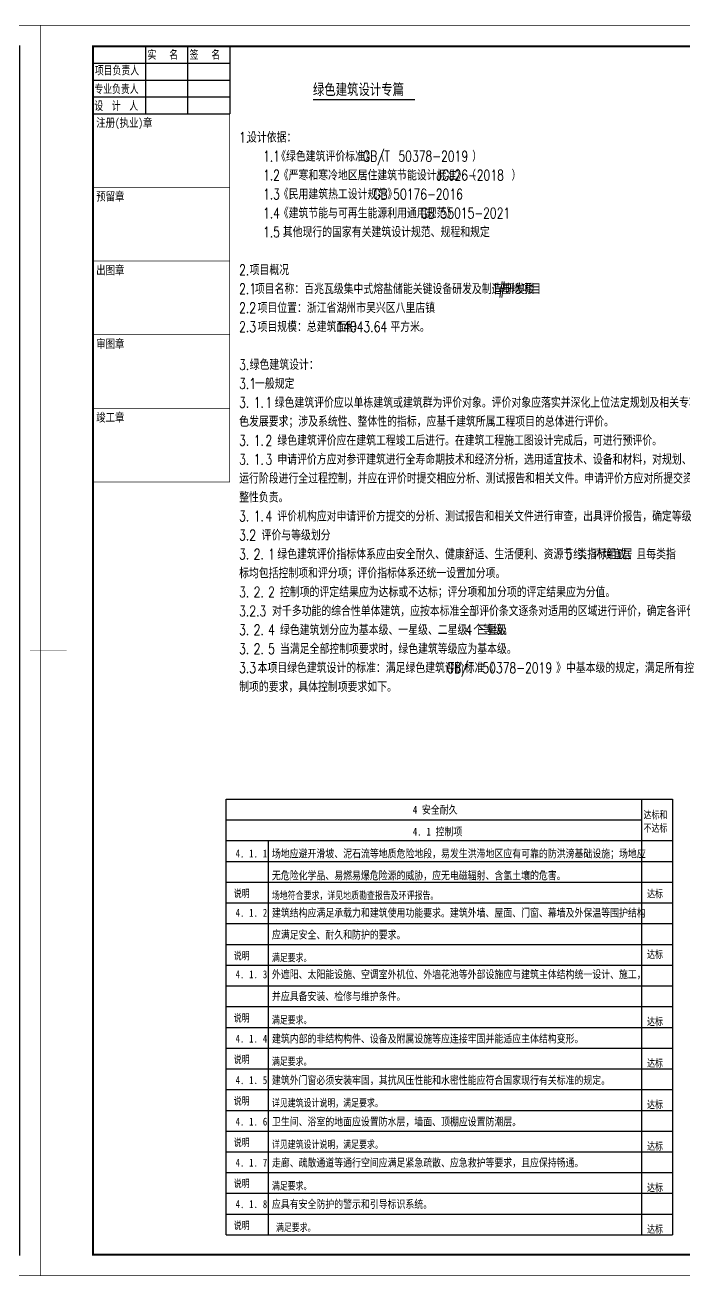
# Model space of a CAD drawing. Extents: x 1738711 to 2346805, y 1189731 to 2516152.
# Drawn here: x 2253035 to 2284357, y 2374307 to 2433732 of the extents above; entities that cross this region are included whole.
import ezdxf
from ezdxf.enums import TextEntityAlignment as Align

# ---------------------------------------------------------------- set-up
doc = ezdxf.new("R2010")
doc.units = 0
doc.header["$LTSCALE"] = 1000
doc.header["$MEASUREMENT"] = 0
for name, color, linetype in [('1_细线', 8, 'Continuous'), ('DIM_SYMB', 3, 'Continuous'), ('PUB_TEXT', 7, 'Continuous'), ('TK', 4, 'Continuous')]:
    doc.layers.add(name, color=color, linetype=linetype)
doc.styles.add('hztxt', font='txt.shx', dxfattribs={"width": 0.75, "bigfont": 'stand_c1.shx'})
doc.styles.add('宋体', font='SIMSUN.TTF', dxfattribs={"width": 0.75})

# ---------------------------------------------------------------- blocks, each defined once
blk = doc.blocks.new('章')
at = {"layer": 'TK', "color": 7, "const_width": 0.25}
for points in [[(0, 0), (65, 0), (65, -35), (0, -35)], [(0, -35), (65, -35), (65, -70), (0, -70)], [(0, -70), (65, -70), (65, -105), (0, -105)], [(0, -105), (65, -105), (65, -140), (0, -140)], [(0, -140), (65, -140), (65, -175), (0, -175)]]:
    blk.add_lwpolyline(points, close=True, dxfattribs=at)
at = {"layer": 'TK', "color": 7, "style": '宋体', "width": 0.8}
for s, p in [('注册(执业)章', (1.51, -6.28)), ('预留章', (1.51, -41.28)), ('出图章', (1.51, -76.28)), ('审图章', (1.51, -111.28)), ('竣工章', (1.51, -146.28))]:
    blk.add_text(s, height=4, dxfattribs=at).set_placement(p)
blk = doc.blocks.new('hjashrtahreahe')
for points in [[(2500, 58400), (9000, 58400)], [(2500, 58400), (2500, 55200)], [(5000, 58400), (5000, 55200)], [(7000, 58400), (7000, 55200)], [(9000, 58400), (9000, 55200)], [(2500, 57600), (9000, 57600)], [(2500, 56800), (9000, 56800)], [(2500, 56000), (9000, 56000)], [(2500, 55200), (9000, 55200)]]:
    blk.add_lwpolyline(points)
at = {"const_width": 25}
for points in [[(500, 29700), (0, 29700)], [(1250, 29700), (0, 29700)], [(84100, 29700), (83600, 29700)]]:
    blk.add_lwpolyline(points, dxfattribs=at)
at = {"layer": 'TK', "color": 7, "const_width": 25}
for points in [[(0, 59400), (84100, 59400), (84100, 0), (0, 0)], [(9000, 55200), (2500, 55200), (2500, 58400), (9000, 58400)]]:
    blk.add_lwpolyline(points, close=True, dxfattribs=at)
at = {"layer": 'TK', "color": 3, "const_width": 100}
blk.add_lwpolyline([(2500, 1000), (2500, 58400), (83100, 58400), (83100, 1000)], close=True, dxfattribs=at)
at = {"xscale": 100, "yscale": 100, "zscale": 100}
blk.add_blockref('章', (2500, 55200), dxfattribs=at)
at = {"style": '宋体', "width": 0.75}
for s, p in [('实   名', (5092, 57806)), ('签   名', (7092, 57806)), ('项目负责人', (2592, 57061)), ('专业负责人', (2565, 56178)), ('设  计  人', (2565, 55378))]:
    blk.add_text(s, height=400, dxfattribs=at).set_placement(p)
at = {"layer": 'TK', "style": '宋体', "width": 0.75}
for tag, height, p in [('项目负责人', 350, (6003, 57089)), ('专业负责人', 350, (6003, 56224)), ('设计人', 350, (6003, 55419)), ('版号1', 250, (77304, 22193)), ('时间1', 250, (82405, 22193)), ('版号2', 250, (77304, 21593)), ('时间2', 250, (82405, 21593)), ('版号3', 250, (77304, 20993)), ('时间3', 250, (82405, 20993)), ('建筑会签', 0.0001, (78978, 2403)), ('电气会签', 0.0001, (82128, 2403)), ('结构会签', 0.0001, (78978, 1803)), ('暖通会签', 0.0001, (82128, 1803)), ('给排水会签', 0.0001, (78978, 1250)), ('智能化会签', 0.0001, (82128, 1250))]:
    blk.add_attdef(tag, text='', height=height, dxfattribs=at).set_placement(p, align=Align.CENTER)
for tag, p in [('合作设计单位', (80816, 48986)), ('版号说明1', (79854, 22318)), ('版号说明2', (79854, 21718)), ('版号说明3', (79854, 21118)), ('浙江绿储科技有限公司', (80545, 16036)), ('百兆瓦级集中式熔盐储能关键', (80545, 14953)), ('设备研发及制造基地项目', (80545, 14603)), ('1#研发楼', (80545, 13636)), ('图名', (80545, 12436)), ('工程编号', (78978, 11461)), ('子项编号', (82128, 11461)), ('建筑', (78978, 10711)), ('图号', (82128, 10711)), ('施工图', (78978, 9961)), ('2023.03', (82128, 9961)), ('审定', (79353, 8461)), ('审核', (79353, 7711)), ('工程负责', (79353, 6961)), ('专业负责', (79353, 6211)), ('设计', (79353, 5461)), ('制图', (79353, 4711)), ('校对', (79353, 3961))]:
    blk.add_attdef(tag, text='', height=250, dxfattribs=at).set_placement(p, align=Align.MIDDLE_CENTER)

msp = doc.modelspace()

# ---------------------------------------------------------------- linework, layer by layer
at = {"layer": '1_细线'}
for p, q in [((2262595.7, 2376262), (2262595.7, 2396960.2)), ((2262595.7, 2396960.2), (2283813, 2396960.2)), ((2282329.8, 2396960.2), (2282329.8, 2376262)), ((2283813, 2396960.2), (2283813, 2376262)), ((2262595.7, 2395974.6), (2282329.8, 2395974.6)), ((2262595.7, 2394989), (2283813, 2394989)), ((2264603.4, 2376262), (2264603.4, 2394989)), ((2262595.7, 2394003.3), (2283813, 2394003.3)), ((2262595.7, 2393017.7), (2283813, 2393017.7)), ((2262595.7, 2392032.1), (2283813, 2392032.1)), ((2262595.7, 2391046.4), (2283813, 2391046.4)), ((2262595.7, 2390060.8), (2283813, 2390060.8)), ((2262595.7, 2389075.2), (2283813, 2389075.2)), ((2262595.7, 2388089.5), (2283813, 2388089.5)), ((2262595.7, 2387103.9), (2283813, 2387103.9)), ((2262595.7, 2386118.3), (2283813, 2386118.3)), ((2262595.7, 2385132.6), (2283813, 2385132.6)), ((2262595.7, 2384147), (2283813, 2384147)), ((2262595.7, 2384147), (2283813, 2384147)), ((2262595.7, 2383161.4), (2283813, 2383161.4)), ((2262595.7, 2383161.4), (2283813, 2383161.4)), ((2262595.7, 2382175.7), (2283813, 2382175.7)), ((2262595.7, 2382175.7), (2283813, 2382175.7)), ((2262595.7, 2381190.1), (2283813, 2381190.1)), ((2262595.7, 2380204.5), (2283813, 2380204.5)), ((2262595.7, 2379218.9), (2283813, 2379218.9)), ((2262595.7, 2378233.2), (2283813, 2378233.2)), ((2262595.7, 2377247.6), (2283813, 2377247.6)), ((2262595.7, 2376262), (2283813, 2376262))]:
    msp.add_line(p, q, dxfattribs=at)
at = {"layer": 'DIM_SYMB', "const_width": 70}
msp.add_lwpolyline([(2266720.5, 2430188.8), (2271567.8, 2430188.8)], dxfattribs=at)

# ---------------------------------------------------------------- block references
for p in [(2169666.1, 2374319.5), (2253766.1, 2374319.5)]:
    msp.add_blockref('hjashrtahreahe', p)

# ---------------------------------------------------------------- texts
at = {"layer": 'PUB_TEXT', "style": '宋体', "width": 0.75}
msp.add_text('绿色建筑设计专篇', height=528.69, dxfattribs=at).set_placement((2266720.5, 2430411.5))
at = {"layer": 'PUB_TEXT', "linetype": 'Continuous'}
for s, height, style, width, p in [('设计依据：', 500, 'hztxt', 0.75, (2263588.1, 2428148.5)), ('1.', 500, 'hztxt', 0.75, (2263213.1, 2428148.5)), ('1.1', 500, 'hztxt', 0.75, (2264347, 2427248.5)), ('《绿色建筑评价标准》（', 500, 'hztxt', 0.75, (2264972, 2427248.5)), ('GB/T', 500, 'hztxt', 0.75, (2269097, 2427248.5)), ('50378-2019', 500, 'hztxt', 0.75, (2270785.9, 2427248.5)), ('）', 500, 'hztxt', 0.75, (2274285.9, 2427248.5)), ('1.2', 500, 'hztxt', 0.75, (2264347, 2426348.5)), ('《严寒和寒冷地区居住建筑节能设计标准》（', 500, 'hztxt', 0.75, (2265097, 2426348.5)), ('JGJ26-2018', 500, 'hztxt', 0.75, (2272597, 2426348.5)), ('）', 500, 'hztxt', 0.75, (2276159.5, 2426348.5)), ('1.3', 500, 'hztxt', 0.75, (2264347, 2425448.5)), ('《民用建筑热工设计规范》', 500, 'hztxt', 0.75, (2265097, 2425448.5)), ('GB', 500, 'hztxt', 0.75, (2269597, 2425448.5)), ('50176-2016', 500, 'hztxt', 0.75, (2270535.9, 2425448.5)), ('1.4', 500, 'hztxt', 0.75, (2264347, 2424548.5)), ('《建筑节能与可再生能源利用通用规范》', 500, 'hztxt', 0.75, (2265097, 2424548.5)), ('GB', 500, 'hztxt', 0.75, (2271847, 2424548.5)), ('55015-2021', 500, 'hztxt', 0.75, (2272785.9, 2424548.5)), ('1.5', 500, 'hztxt', 0.75, (2264347, 2423648.5)), ('其他现行的国家有关建筑设计规范、规程和规定', 500, 'hztxt', 0.75, (2265285.9, 2423648.5)), ('2.', 500, 'hztxt', 0.75, (2263213.1, 2421848.5)), ('项目概况', 500, 'hztxt', 0.75, (2263713.1, 2421848.5)), ('2.1', 500, 'hztxt', 0.75, (2263213.1, 2420948.5)), ('项目名称：百兆瓦级集中式熔盐储能关键设备研发及制造基地项目', 500, 'hztxt', 0.75, (2263963.1, 2420948.5)), ('1#', 500, 'hztxt', 0.75, (2275216.1, 2420948.5)), ('研发楼', 500, 'hztxt', 0.75, (2275841.1, 2420948.5)), ('2.2', 500, 'hztxt', 0.75, (2263213.1, 2420048.5)), ('项目位置：浙江省湖州市吴兴区八里店镇', 500, 'hztxt', 0.75, (2264088.1, 2420048.5)), ('2.3', 500, 'hztxt', 0.75, (2263213.1, 2419148.5)), ('项目规模：总建筑面积', 500, 'hztxt', 0.75, (2264088.1, 2419148.5)), ('14043.64', 500, 'hztxt', 0.75, (2267838.1, 2419148.5)), ('平方米。', 500, 'hztxt', 0.75, (2270400.6, 2419148.5)), ('3.', 500, 'hztxt', 0.75, (2263213.1, 2417348.5)), ('绿色建筑设计：', 500, 'hztxt', 0.75, (2263713.1, 2417348.5)), ('3.1', 500, 'hztxt', 0.75, (2263213.1, 2416448.5)), ('一般规定', 500, 'hztxt', 0.75, (2263963.1, 2416448.5)), ('3.', 500, 'hztxt', 0.75, (2263213.1, 2415548.5)), ('1.', 500, 'hztxt', 0.75, (2263902.1, 2415548.5)), ('1', 500, 'hztxt', 0.75, (2264466.1, 2415548.5)), ('绿色建筑评价应以单栋建筑或建筑群为评价对象。评价对象应落实并深化上位法定规划及相关专项规划提出的绿', 500, 'hztxt', 0.75, (2264905, 2415548.5)), ('色发展要求；涉及系统性、整体性的指标，应基千建筑所属工程项目的总体进行评价。', 500, 'hztxt', 0.75, (2263213.1, 2414648.5)), ('3.', 500, 'hztxt', 0.75, (2263213.1, 2413748.5)), ('1.', 500, 'hztxt', 0.75, (2263902.1, 2413748.5)), ('2', 500, 'hztxt', 0.75, (2264466.1, 2413748.5)), ('绿色建筑评价应在建筑工程竣工后进行。在建筑工程施工图设计完成后，可进行预评价。', 500, 'hztxt', 0.75, (2265030, 2413748.5)), ('3.', 500, 'hztxt', 0.75, (2263213.1, 2412848.5)), ('1.', 500, 'hztxt', 0.75, (2263902.1, 2412848.5)), ('3', 500, 'hztxt', 0.75, (2264466.1, 2412848.5)), ('申请评价方应对参评建筑进行全寿命期技术和经济分析，选用适宜技术、设备和材料，对规划、设计、施工、', 500, 'hztxt', 0.75, (2265030, 2412848.5)), ('运行阶段进行全过程控制，并应在评价时提交相应分析、测试报告和相关文件。申请评价方应对所提交资料的真实性和完', 500, 'hztxt', 0.75, (2263213.1, 2411948.5)), ('整性负责。', 500, 'hztxt', 0.75, (2263213.1, 2411048.5)), ('3.', 500, 'hztxt', 0.75, (2263213.1, 2410148.5)), ('1.', 500, 'hztxt', 0.75, (2263902.1, 2410148.5)), ('4', 500, 'hztxt', 0.75, (2264466.1, 2410148.5)), ('评价机构应对申请评价方提交的分析、测试报告和相关文件进行审查，出具评价报告，确定等级', 500, 'hztxt', 0.75, (2265030, 2410148.5)), ('3.2', 500, 'hztxt', 0.75, (2263213.1, 2409248.5)), ('评价与等级划分', 500, 'hztxt', 0.75, (2264277.1, 2409248.5)), ('3.', 500, 'hztxt', 0.75, (2263213.1, 2408348.5)), ('2.', 500, 'hztxt', 0.75, (2263902.1, 2408348.5)), ('1', 500, 'hztxt', 0.75, (2264591.1, 2408348.5)), ('绿色建筑评价指标体系应由安全耐久、健康舒适、生活便利、资源节约、环境宜居', 500, 'hztxt', 0.75, (2265030, 2408348.5)), ('5', 500, 'hztxt', 0.75, (2278719, 2408348.5)), ('类指标组成，且每类指', 500, 'hztxt', 0.75, (2279283, 2408348.5)), ('标均包括控制项和评分项；评价指标体系还统一设置加分项。', 500, 'hztxt', 0.75, (2263213.1, 2407448.5)), ('3.', 500, 'hztxt', 0.75, (2263213.1, 2406548.5)), ('2.', 500, 'hztxt', 0.75, (2263902.1, 2406548.5)), ('2', 500, 'hztxt', 0.75, (2264591.1, 2406548.5)), ('控制项的评定结果应为达标或不达标；评分项和加分项的评定结果应为分值。', 500, 'hztxt', 0.75, (2265155, 2406548.5)), ('3.2.3', 500, 'hztxt', 0.75, (2263213.1, 2405648.5)), ('对千多功能的综合性单体建筑，应按本标准全部评价条文逐条对适用的区域进行评价，确定各评价条文的得分。', 500, 'hztxt', 0.75, (2264777.1, 2405648.5)), ('3.', 500, 'hztxt', 0.75, (2263213.1, 2404748.5)), ('2.', 500, 'hztxt', 0.75, (2263902.1, 2404748.5)), ('4', 500, 'hztxt', 0.75, (2264591.1, 2404748.5)), ('绿色建筑划分应为基本级、一星级、二星级、三星级', 500, 'hztxt', 0.75, (2265155, 2404748.5)), ('4', 500, 'hztxt', 0.75, (2273969, 2404748.5)), ('个等级。', 500, 'hztxt', 0.75, (2274344, 2404748.5)), ('3.', 500, 'hztxt', 0.75, (2263213.1, 2403848.5)), ('2.', 500, 'hztxt', 0.75, (2263902.1, 2403848.5)), ('5', 500, 'hztxt', 0.75, (2264591.1, 2403848.5)), ('当满足全部控制项要求时，绿色建筑等级应为基本级。', 500, 'hztxt', 0.75, (2265155, 2403848.5)), ('3.3', 500, 'hztxt', 0.75, (2263213.1, 2402948.5)), ('本项目绿色建筑设计的标准：满足绿色建筑评价标准《', 500, 'hztxt', 0.75, (2264088.1, 2402948.5)), ('GB/T', 500, 'hztxt', 0.75, (2273088.1, 2402948.5)), ('50378-2019', 500, 'hztxt', 0.75, (2274777.1, 2402948.5)), ('》中基本级的规定，满足所有控', 500, 'hztxt', 0.75, (2278277.1, 2402948.5)), ('制项的要求，具体控制项要求如下。', 500, 'hztxt', 0.75, (2263213.1, 2402048.5)), ('4', 377.6, '宋体', 0.8, (2271469.6, 2396266.5)), ('安全耐久', 377.64, '宋体', 0.8, (2271901.7, 2396266.5)), ('达标和', 358.76, '宋体', 0.75, (2282435.8, 2396033.4, -14342.5)), ('4.', 377.64, '宋体', 0.8, (2271469.6, 2395226.5)), ('1', 377.6, '宋体', 0.8, (2272117.7, 2395226.5)), ('控制项', 377.64, '宋体', 0.8, (2272549.8, 2395226.5)), ('不达标', 358.76, '宋体', 0.75, (2282435.8, 2395406.3, -14342.5)), ('4.', 377.64, '宋体', 0.8, (2263044.3, 2394186.5)), ('1.', 377.64, '宋体', 0.8, (2263692.4, 2394186.5)), ('1', 377.6, '宋体', 0.8, (2264340.5, 2394186.5)), ('场地应避开滑坡、泥石流等地质危险地段，易发生洪滞地区应有可靠的防洪滂基础设施；场地应', 377.637, '宋体', 0.8, (2264772.6, 2394186.5)), ('无危险化学品、易燃易爆危险源的威胁，应无电磁辐射、含氢土壤的危害。', 377.637, '宋体', 0.8, (2264772.6, 2393146.5)), ('说明', 358.76, '宋体', 0.75, (2262956.3, 2392298.7, -14342.5)), ('4.', 377.64, '宋体', 0.8, (2263044.3, 2391371.7)), ('1.', 377.64, '宋体', 0.8, (2263692.4, 2391371.7)), ('2', 377.6, '宋体', 0.8, (2264340.5, 2391371.7)), ('建筑结构应满足承载力和建筑使用功能要求。建筑外墙、屋面、门窗、幕墙及外保温等围护结构', 377.637, '宋体', 0.8, (2264772.6, 2391371.7)), ('应满足安全、耐久和防护的要求。', 377.637, '宋体', 0.8, (2264772.6, 2390331.7)), ('说明', 358.76, '宋体', 0.75, (2262956.3, 2389341.8, -14342.5)), ('外遮阳、太阳能设施、空调室外机位、外墙花池等外部设施应与建筑主体结构统一设计、施工，', 377.637, '宋体', 0.8, (2264772.6, 2388447.9)), ('4.', 377.64, '宋体', 0.8, (2263044.3, 2388447.9)), ('1.', 377.64, '宋体', 0.8, (2263692.4, 2388447.9)), ('3', 377.6, '宋体', 0.8, (2264340.5, 2388447.9)), ('并应具备安装、检修与维护条件。', 377.637, '宋体', 0.8, (2264772.6, 2387407.9)), ('说明', 358.76, '宋体', 0.75, (2262956.3, 2386384.9, -14342.5)), ('4.', 377.64, '宋体', 0.8, (2263044.3, 2385393.3)), ('1.', 377.64, '宋体', 0.8, (2263692.4, 2385393.3)), ('4', 377.6, '宋体', 0.8, (2264340.5, 2385393.3)), ('建筑内部的非结构构件、设备及附属设施等应连接牢固并能适应主体结构变形。', 377.637, '宋体', 0.8, (2264772.6, 2385393.3)), ('说明', 358.76, '宋体', 0.75, (2262956.3, 2384413.7, -14342.5)), ('4.', 377.64, '宋体', 0.8, (2263044.3, 2383422.3)), ('1.', 377.64, '宋体', 0.8, (2263692.4, 2383422.3)), ('5', 377.6, '宋体', 0.8, (2264340.5, 2383422.3)), ('建筑外门窗必须安装牢固，其抗风压性能和水密性能应符合国家现行有关标准的规定。', 377.637, '宋体', 0.8, (2264772.6, 2383422.3)), ('说明', 358.76, '宋体', 0.75, (2262956.3, 2382442.4, -14342.5)), ('4.', 377.64, '宋体', 0.8, (2263044.3, 2381451.3)), ('1.', 377.64, '宋体', 0.8, (2263692.4, 2381451.3)), ('6', 377.6, '宋体', 0.8, (2264340.5, 2381451.3)), ('卫生间、浴室的地面应设置防水层，墙面、顶棚应设置防潮层。', 377.637, '宋体', 0.8, (2264772.6, 2381451.3)), ('说明', 358.76, '宋体', 0.75, (2262956.3, 2380471.1, -14342.5)), ('4.', 377.64, '宋体', 0.8, (2263044.3, 2379502)), ('1.', 377.64, '宋体', 0.8, (2263692.4, 2379502)), ('7', 377.6, '宋体', 0.8, (2264340.5, 2379502)), ('走廊、疏散通道等通行空间应满足紧急疏散、应急救护等要求，且应保持畅通。', 377.637, '宋体', 0.8, (2264772.6, 2379502)), ('说明', 358.76, '宋体', 0.75, (2262956.3, 2378521.7, -14342.5)), ('4.', 377.64, '宋体', 0.8, (2263044.3, 2377531.9)), ('1.', 377.64, '宋体', 0.8, (2263692.4, 2377531.9)), ('8', 377.6, '宋体', 0.8, (2264340.5, 2377531.9)), ('应具有安全防护的警示和引导标识系统。', 377.637, '宋体', 0.8, (2264772.6, 2377531.9)), ('说明', 358.76, '宋体', 0.75, (2262956.3, 2376528.6, -14342.5))]:
    msp.add_text(s, height=height, dxfattribs=dict(at, style=style, width=width)).set_placement(p)
at = {"layer": 'PUB_TEXT', "color": 1, "linetype": 'Continuous', "style": '宋体', "width": 0.75}
for s, height, p in [('场地符合要求，详见地质勘查报告及环评报告。', 358.755, (2264768.2, 2392209.5, -14342.5)), ('满足要求。', 358.76, (2264768.2, 2389252.6, -14342.5)), ('满足要求。', 358.76, (2264768.2, 2386295.7, -14342.5)), ('满足要求。', 358.76, (2264768.2, 2384324.5, -14342.5)), ('详见建筑设计说明，满足要求。', 358.755, (2264768.2, 2382353.2, -14342.5)), ('详见建筑设计说明，满足要求。', 358.755, (2264768.2, 2380381.9, -14342.5)), ('满足要求。', 358.76, (2264768.2, 2378410.7, -14342.5)), ('满足要求。', 358.76, (2264960.6, 2376439.4, -14342.5))]:
    msp.add_text(s, height=height, dxfattribs=at).set_placement(p)
at = {"layer": 'PUB_TEXT', "color": 6, "linetype": 'Continuous', "style": '宋体', "width": 0.75}
for p in [(2282603.8, 2392286.6, -14342.5), (2282603.8, 2389408.4, -14342.5), (2282603.8, 2386212.1, -14342.5), (2282603.8, 2384240.8, -14342.5), (2282603.8, 2382269.6, -14342.5), (2282603.8, 2380298.3, -14342.5), (2282603.8, 2378327.1, -14342.5), (2282603.8, 2376355.8, -14342.5)]:
    msp.add_text('达标', height=358.76, dxfattribs=at).set_placement(p)

doc.saveas('drawing.dxf')
